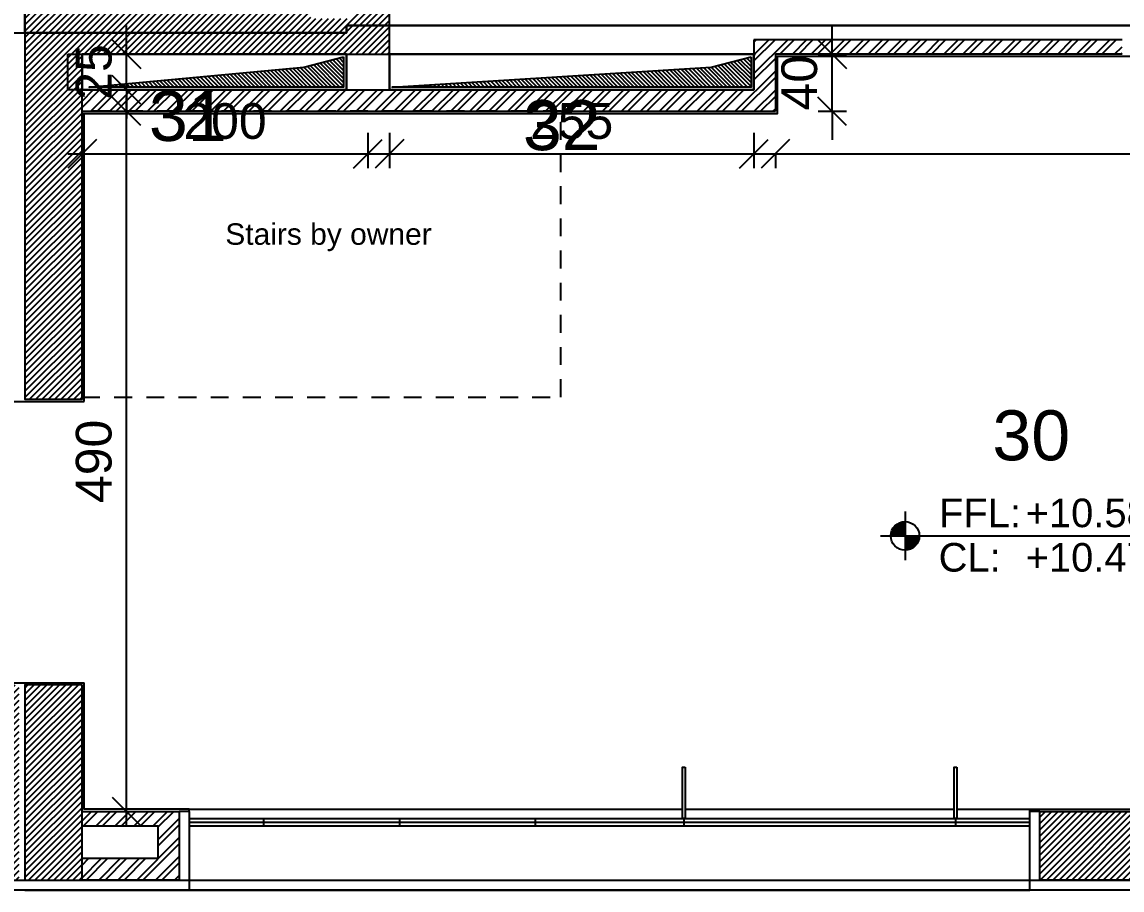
# Model space of a CAD drawing. Header units: inches. Extents: x -0.1 to 45.6, y -3.9 to 61.5.
# Drawn here: x 27.35 to 35.04, y 6.96 to 13.03 of the extents above; entities that cross this region are included whole.
import ezdxf
from ezdxf.enums import TextEntityAlignment as Align

# ---------------------------------------------------------------- set-up
doc = ezdxf.new("R2010")
doc.units = ezdxf.units.IN
doc.header["$MEASUREMENT"] = 0
doc.header["$PDMODE"] = 35
doc.header["$PDSIZE"] = 0.3
doc.linetypes.add('S-1ST$0$HIDDEN2', pattern=[0.1875, 0.125, -0.0625])
doc.layers.get('0').update_dxf_attribs({"linetype": 'CONTINUOUS'})
doc.layers.get('DEFPOINTS').update_dxf_attribs({"linetype": 'CONTINUOUS'})
for name, color, linetype in [('A-ALU', 9, 'CONTINUOUS'), ('A-ANNO-LEVL', 3, 'CONTINUOUS'), ('A-AREAS', 6, 'CONTINUOUS'), ('A-AREAS-TXT', 6, 'CONTINUOUS'), ('a-dim', 3, 'CONTINUOUS'), ('A-HATCH-CONC', 8, 'CONTINUOUS'), ('A-HATCH-WALL', 8, 'CONTINUOUS'), ('A-PLASTER', 8, 'CONTINUOUS'), ('A-PROJECTION', 9, 'CONTINUOUS'), ('a-revetement', 1, 'CONTINUOUS'), ('a-shaft', 251, 'CONTINUOUS'), ('a-text-red', 10, 'CONTINUOUS'), ('A-WALL', 4, 'CONTINUOUS'), ('S-1ST$0$A-SHAFT 1ST', 8, 'CONTINUOUS'), ('S-1ST$0$A-STR 1ST', 2, 'CONTINUOUS'), ('S-1ST$0$S-SLAB LIMIT 1ST', 1, 'CONTINUOUS')]:
    doc.layers.add(name, color=color, linetype=linetype)
doc.styles.add('A100-STEXT', font='ARIAL.TTF', dxfattribs={"height": 0.25})
doc.styles.add('BLOCK', font='ARIAL.TTF', dxfattribs={"width": 0.8, "height": 0.25})
doc.dimstyles.new('A100-DIM', dxfattribs={"dimtxt": 0.25, "dimasz": 0.2, "dimexe": 0.1, "dimexo": 0.3, "dimgap": 0.1, "dimtad": 1, "dimlfac": 100, "dimrnd": 0.5, "dimdsep": 46, "dimtxsty": 'A100-STEXT', "dimblk1": 'OBLIQUE', "dimblk2": 'OBLIQUE', "dimsah": 1, "dimcen": -0.05, "dimdle": 0.1, "dimclrd": 15, "dimclre": 15, "dimclrt": 256, "dimadec": 0, "dimazin": 0, "dimtfac": 0.28, "dimtix": 1, "dimtmove": 2, "dimatfit": 3, "dimldrblk": 'OBLIQUE', "dimfxl": 0, "dimtolj": 1, "dimarcsym": 0})
pattern_1 = [(45, (-2e-10, -0.04382), (-0.06629126, 0.06629126), []), (45, (0.04419, -0.04382), (-0.06629126, 0.06629126), [])]
pattern_2 = [(45, (1.978368, 18.556132), (-0.022097087, 0.022097087), [])]

# ---------------------------------------------------------------- blocks, each defined once
blk = doc.blocks.new('LVTAG_P')
for p, q in [((0, 0.002132), (0, -0.002132)), ((-0.002132, 0), (0.021132, 0))]:
    blk.add_line(p, q)
at = {"const_width": 0.00125}
for points in [[(0, 0.000625, 0.414214), (-0.000625, 0, 1)], [(0, -0.000625, 0.414214), (0.000625, 0, 1)]]:
    blk.add_lwpolyline(points, format="xyb", dxfattribs=at)
blk.add_circle((0, 0), 0.00125)
at = {"style": 'BLOCK'}
for s, p in [('FFL:', (0.00297, 0.000756)), ('CL:', (0.002938, -0.003124))]:
    blk.add_text(s, height=0.0025, dxfattribs=at).set_placement(p)
for p in [(0.010543, 0.000759), (0.010543, -0.003129)]:
    blk.add_attdef('+00.00', p, '', height=0.0025, dxfattribs=at)
blk = doc.blocks.new('_OBLIQUE')
at = {"color": 0, "linetype": 'ByBlock'}
blk.add_line((-0.5, -0.5), (0.5, 0.5), dxfattribs=at)
blk = doc.blocks.new('*D108')
at = {"layer": 'a-dim', "color": 15, "lineweight": -2}
for p, q in [((28.0793, 12.8061), (28.0793, 13.0061)), ((28.0684, 12.8061), (28.1793, 12.8061)), ((28.0793, 12.5561), (28.0793, 12.8061)), ((28.0684, 12.5561), (28.1793, 12.5561)), ((28.0793, 12.5561), (28.0793, 12.3561))]:
    blk.add_line(p, q, dxfattribs=at)
at = {"layer": 'DEFPOINTS', "color": 0}
for p in [(27.7684, 12.8061), (28.0793, 12.8061), (27.7684, 12.5561)]:
    blk.add_point(p, dxfattribs=at)
at = {"layer": 'a-dim', "color": 15, "lineweight": -2, "xscale": 0.2, "yscale": 0.2, "zscale": 0.2}
for p, rotation in [((28.0793, 12.8061), 270), ((28.0793, 12.5561), 90)]:
    blk.add_blockref('_OBLIQUE', p, dxfattribs=dict(at, rotation=rotation))
at = {"layer": 'a-dim', "insert": (27.8516, 12.6811), "char_height": 0.25, "attachment_point": 5, "rotation": 90, "style": 'A100-STEXT'}
blk.add_mtext('\\A1;25', dxfattribs=at)
blk = doc.blocks.new('*D109')
at = {"layer": 'a-dim', "color": 15, "lineweight": -2}
for p, q in [((27.7684, 12.2561), (27.7684, 12.0086)), ((29.7684, 12.2561), (29.7684, 12.0086)), ((27.6684, 12.1086), (29.8684, 12.1086))]:
    blk.add_line(p, q, dxfattribs=at)
at = {"layer": 'DEFPOINTS', "color": 0}
for p in [(27.7684, 12.5561), (29.7684, 12.5561), (29.7684, 12.1086)]:
    blk.add_point(p, dxfattribs=at)
at = {"layer": 'a-dim', "color": 15, "lineweight": -2, "xscale": 0.2, "yscale": 0.2, "zscale": 0.2, "rotation": 180}
blk.add_blockref('_OBLIQUE', (27.7684, 12.1086), dxfattribs=at)
at = {"layer": 'a-dim', "color": 15, "lineweight": -2, "xscale": 0.2, "yscale": 0.2, "zscale": 0.2}
blk.add_blockref('_OBLIQUE', (29.7684, 12.1086), dxfattribs=at)
at = {"layer": 'a-dim', "insert": (28.7684, 12.3363), "char_height": 0.25, "attachment_point": 5, "style": 'A100-STEXT'}
blk.add_mtext('\\A1;200', dxfattribs=at)
blk = doc.blocks.new('*D110')
at = {"layer": 'a-dim', "color": 15, "lineweight": -2}
for p, q in [((29.9184, 12.2561), (29.9184, 12.0086)), ((32.4684, 12.2561), (32.4684, 12.0086)), ((29.8184, 12.1086), (32.5684, 12.1086))]:
    blk.add_line(p, q, dxfattribs=at)
at = {"layer": 'DEFPOINTS', "color": 0}
for p in [(29.9184, 12.5561), (32.4684, 12.5561), (32.4684, 12.1086)]:
    blk.add_point(p, dxfattribs=at)
at = {"layer": 'a-dim', "color": 15, "lineweight": -2, "xscale": 0.2, "yscale": 0.2, "zscale": 0.2, "rotation": 180}
blk.add_blockref('_OBLIQUE', (29.9184, 12.1086), dxfattribs=at)
at = {"layer": 'a-dim', "color": 15, "lineweight": -2, "xscale": 0.2, "yscale": 0.2, "zscale": 0.2}
blk.add_blockref('_OBLIQUE', (32.4684, 12.1086), dxfattribs=at)
at = {"layer": 'a-dim', "insert": (31.1934, 12.3363), "char_height": 0.25, "attachment_point": 5, "style": 'A100-STEXT'}
blk.add_mtext('\\A1;255', dxfattribs=at)
blk = doc.blocks.new('*D111')
at = {"layer": 'a-dim', "color": 15, "lineweight": -2}
for p, q in [((41.5234, 12.4911), (41.5234, 12.0086)), ((32.5184, 12.1086), (41.6234, 12.1086)), ((32.6184, 12.1061), (32.6184, 12.0086))]:
    blk.add_line(p, q, dxfattribs=at)
at = {"layer": 'DEFPOINTS', "color": 0}
for p in [(41.5234, 12.7911), (32.6184, 12.4061), (41.5234, 12.1086)]:
    blk.add_point(p, dxfattribs=at)
at = {"layer": 'a-dim', "color": 15, "lineweight": -2, "xscale": 0.2, "yscale": 0.2, "zscale": 0.2, "rotation": 180}
blk.add_blockref('_OBLIQUE', (32.6184, 12.1086), dxfattribs=at)
at = {"layer": 'a-dim', "color": 15, "lineweight": -2, "xscale": 0.2, "yscale": 0.2, "zscale": 0.2}
blk.add_blockref('_OBLIQUE', (41.5234, 12.1086), dxfattribs=at)
at = {"layer": 'a-dim', "insert": (37.0709, 12.3363), "char_height": 0.25, "attachment_point": 5, "style": 'A100-STEXT'}
blk.add_mtext('\\A1;890.5', dxfattribs=at)
blk = doc.blocks.new('*D112')
at = {"layer": 'a-dim', "color": 15, "lineweight": -2}
for p, q in [((33.0151, 12.8061), (33.0151, 13.0061)), ((32.9184, 12.8061), (33.1151, 12.8061)), ((33.0151, 12.4061), (33.0151, 12.8061)), ((32.9184, 12.4061), (33.1151, 12.4061)), ((33.0151, 12.4061), (33.0151, 12.2061))]:
    blk.add_line(p, q, dxfattribs=at)
at = {"layer": 'DEFPOINTS', "color": 0}
for p in [(32.6184, 12.8061), (33.0151, 12.8061), (32.6184, 12.4061)]:
    blk.add_point(p, dxfattribs=at)
at = {"layer": 'a-dim', "color": 15, "lineweight": -2, "xscale": 0.2, "yscale": 0.2, "zscale": 0.2}
for p, rotation in [((33.0151, 12.8061), 270), ((33.0151, 12.4061), 90)]:
    blk.add_blockref('_OBLIQUE', p, dxfattribs=dict(at, rotation=rotation))
at = {"layer": 'a-dim', "insert": (32.7874, 12.6061), "char_height": 0.25, "attachment_point": 5, "rotation": 90, "style": 'A100-STEXT'}
blk.add_mtext('\\A1;40', dxfattribs=at)
blk = doc.blocks.new('*D243')
at = {"layer": 'a-dim', "color": 15, "lineweight": -2}
for p, q in [((28.0793, 7.4061), (28.0793, 12.5061)), ((28.0684, 12.4061), (28.1793, 12.4061)), ((28.1684, 7.5061), (28.1793, 7.5061))]:
    blk.add_line(p, q, dxfattribs=at)
at = {"layer": 'DEFPOINTS', "color": 0}
for p in [(27.7684, 12.4061), (28.0793, 12.4061), (27.8684, 7.5061)]:
    blk.add_point(p, dxfattribs=at)
at = {"layer": 'a-dim', "color": 15, "lineweight": -2, "xscale": 0.2, "yscale": 0.2, "zscale": 0.2}
for p, rotation in [((28.0793, 12.4061), 90), ((28.0793, 7.5061), 270)]:
    blk.add_blockref('_OBLIQUE', p, dxfattribs=dict(at, rotation=rotation))
at = {"layer": 'a-dim', "insert": (27.8516, 9.9561), "char_height": 0.25, "attachment_point": 5, "rotation": 90, "style": 'A100-STEXT'}
blk.add_mtext('\\A1;490', dxfattribs=at)

msp = doc.modelspace()

# ---------------------------------------------------------------- hatches: boundary and pattern name
at = {"layer": 'A-HATCH-CONC'}
h = msp.add_hatch(dxfattribs=at)
h.set_pattern_fill('ANSI31', color=256, scale=0.25, style=0)
h.set_pattern_definition(pattern_2)
h.paths.add_polyline_path([(32.69337, 17.10613), (32.44337, 17.10613), (32.44337, 17.00613), (27.76837, 17.00613), (27.76837, 20.28613), (27.43837, 20.28613), (27.36837, 20.28613), (27.36837, 10.39113), (27.76837, 10.39113), (27.76837, 12.80613), (29.91837, 12.80613), (29.91837, 13.45613), (29.66837, 13.45613), (29.66837, 13.05613), (29.36837, 13.05613), (29.36837, 13.10613), (27.76837, 13.10613), (27.76837, 16.60613), (29.36837, 16.60613), (29.36837, 16.65613), (29.66837, 16.65613), (29.66837, 16.25613), (29.91837, 16.25613), (29.91837, 16.60613), (32.69337, 16.60613)])
h = msp.add_hatch(dxfattribs=at)
h.set_pattern_fill('ANSI31', color=256, scale=0.25, style=0)
h.set_pattern_definition(pattern_2)
h.paths.add_polyline_path([(27.32837, 8.39113), (26.92837, 8.39113), (26.92837, 7.32613), (25.34873, 7.32613), (23.42837, 7.588), (23.42837, 8.50613), (23.02837, 8.50613), (23.02837, 7.33977), (25.32837, 7.02613), (27.32837, 7.02613)])
h.paths.add_polyline_path([(27.76837, 8.39113), (27.36837, 8.39113), (27.36837, 7.02613), (27.76837, 7.02613)])
h = msp.add_hatch(dxfattribs=at)
h.set_pattern_fill('ANSI31', color=256, scale=0.25, style=0)
h.set_pattern_definition([(45, (-9e-11, -0.043868), (-0.022097087, 0.022097087), [])])
h.paths.add_polyline_path([(35.86837, 7.50613), (34.46837, 7.50613), (34.46837, 7.02613), (35.86837, 7.02613)])
at = {"layer": 'A-HATCH-WALL'}
h = msp.add_hatch(dxfattribs=at)
h.set_pattern_fill('ANSI32', color=256, scale=0.25, style=0)
h.set_pattern_definition(pattern_1)
h.paths.add_polyline_path([(32.61837, 12.80618), (35.04337, 12.80618), (35.04337, 12.90618), (32.46837, 12.90618), (32.46837, 12.55618), (27.76837, 12.55618), (27.76837, 12.40618), (32.61837, 12.40618)])
h = msp.add_hatch(dxfattribs=at)
h.set_pattern_fill('ANSI32', color=256, scale=0.25, style=0)
h.set_pattern_definition(pattern_1)
h.paths.add_polyline_path([(28.44837, 7.50618), (27.76837, 7.50618), (27.76837, 7.40618), (28.29837, 7.40618), (28.29837, 7.17618), (27.76837, 7.17618), (27.76837, 7.02618), (28.44837, 7.02618)])
at = {"layer": 'a-shaft'}
h = msp.add_hatch(dxfattribs=at)
h.set_pattern_fill('_USER,_O', color=256, scale=0.02, angle=315, pattern_type=0)
h.set_pattern_definition([(315, (-338376.596732, -23743.415584), (0.0141421356237, 0.0141421356237), [])])
h.paths.add_polyline_path([(29.59837, 12.57613), (29.59837, 12.78613), (29.31983, 12.71581), (27.81837, 12.57613)])
h = msp.add_hatch(dxfattribs=at)
h.set_pattern_fill('_USER,_O', color=256, scale=0.02, angle=315, pattern_type=0)
h.set_pattern_definition([(315, (-338373.746732, -23743.415584), (0.0141421356237, 0.0141421356237), [])])
h.paths.add_polyline_path([(32.44837, 12.57613), (32.44837, 12.78613), (32.16983, 12.71581), (29.93837, 12.57613)])

# ---------------------------------------------------------------- linework, layer by layer
at = {"layer": 'A-ALU'}
for p, q in [((28.51837, 7.45613), (34.39837, 7.45613)), ((28.51837, 7.43113), (34.39837, 7.43113)), ((28.51837, 7.40613), (34.39837, 7.40613)), ((29.03837, 7.45613), (29.03837, 7.40613)), ((29.98837, 7.45613), (29.98837, 7.40613)), ((30.93837, 7.45613), (30.93837, 7.40613)), ((31.97837, 7.45613), (31.97837, 7.40613)), ((33.87837, 7.45613), (33.87837, 7.40613))]:
    msp.add_line(p, q, dxfattribs=at)
for points in [[(31.98837, 7.81613), (31.98837, 7.45613), (31.96837, 7.45613), (31.96837, 7.81613)], [(33.88837, 7.81613), (33.88837, 7.45613), (33.86837, 7.45613), (33.86837, 7.81613)]]:
    msp.add_lwpolyline(points, close=True, dxfattribs=at)
at = {"layer": 'A-AREAS'}
for points in [[(26.85837, 20.13613), (32.56837, 20.13613), (32.56837, 20.13613), (32.56837, 20.13613), (32.56837, 16.85613), (41.85837, 16.85613), (41.85837, 14.10613), (41.85837, 13.85613), (41.90837, 13.85613), (41.90837, 13.00613), (32.59337, 13.00613), (32.59337, 13.00613), (29.61837, 13.00613), (29.61837, 12.95613), (27.36837, 12.95613), (27.36837, 18.67613), (26.85837, 18.67613)], [(27.24837, 6.95613), (27.24837, 12.95613), (29.61837, 12.95613), (29.61837, 13.00613), (32.59337, 13.00613), (32.59337, 13.00613), (41.90837, 13.00613), (41.90837, 6.95613)], [(27.66837, 12.80613), (29.61837, 12.80613), (29.61837, 12.55613), (27.66837, 12.55613)], [(29.91837, 12.80613), (32.46837, 12.80613), (32.46837, 12.55613), (29.91837, 12.55613)]]:
    msp.add_lwpolyline(points, close=True, dxfattribs=at)
at = {"layer": 'A-PLASTER'}
for p, q in [((26.91337, 10.37613), (27.78337, 10.37613)), ((26.91337, 8.40613), (27.78337, 8.40613))]:
    msp.add_line(p, q, dxfattribs=at)
for points in [[(27.78337, 10.37613), (27.78337, 12.39113), (32.63337, 12.39113), (32.63337, 12.79113), (41.52337, 12.79113), (41.52337, 10.75613), (41.53837, 10.75613)], [(28.51837, 7.50613), (28.51837, 7.52113), (27.78337, 7.52113), (27.78337, 8.40613)], [(34.39837, 7.50613), (34.39837, 7.52113), (35.93837, 7.52113), (35.93837, 7.50613)]]:
    msp.add_lwpolyline(points, dxfattribs=at)
at = {"layer": 'A-PROJECTION', "ltscale": 4}
msp.add_line((29.93337, 12.80613), (32.47837, 12.80613), dxfattribs=at)
at = {"layer": 'A-PROJECTION'}
for p, q in [((28.51837, 7.52113), (31.96837, 7.52113)), ((31.98837, 7.52113), (33.86837, 7.52113)), ((33.88837, 7.52113), (34.39837, 7.52113)), ((28.51837, 6.95613), (34.39837, 6.95613))]:
    msp.add_line(p, q, dxfattribs=at)
at = {"layer": 'a-revetement'}
for p, q in [((28.51837, 7.50613), (28.44837, 7.50613)), ((28.51837, 7.50613), (28.51837, 6.95613)), ((34.39837, 6.95613), (34.39837, 7.50613)), ((34.46837, 7.50613), (34.39837, 7.50613)), ((27.36837, 6.95613), (28.51837, 6.95613)), ((35.93837, 6.95613), (34.39837, 6.95613))]:
    msp.add_line(p, q, dxfattribs=at)
at = {"layer": 'a-shaft'}
for points in [[(29.59837, 12.78613), (29.59837, 12.57613), (27.81837, 12.57613), (29.31983, 12.71581), (29.59837, 12.78613)], [(32.44837, 12.78613), (32.44837, 12.57613), (29.93837, 12.57613), (32.16983, 12.71581), (32.44837, 12.78613)]]:
    msp.add_lwpolyline(points, dxfattribs=at)
at = {"layer": 'A-WALL'}
for p, q in [((35.04337, 12.90613), (32.46837, 12.90613)), ((32.46837, 12.90613), (32.46837, 12.55613)), ((35.04337, 12.80613), (32.61837, 12.80613)), ((32.61837, 12.80613), (32.61837, 12.40613)), ((27.76837, 12.55613), (32.46837, 12.55613)), ((27.76837, 12.40613), (32.61837, 12.40613))]:
    msp.add_line(p, q, dxfattribs=at)
for points in [[(27.76837, 7.50613), (28.44837, 7.50613), (28.44837, 7.02613), (27.76837, 7.02613)], [(27.76837, 7.40613), (28.29837, 7.40613), (28.29837, 7.17613), (27.76837, 7.17613)]]:
    msp.add_lwpolyline(points, dxfattribs=at)
at = {"layer": 'S-1ST$0$A-SHAFT 1ST'}
for points in [[(27.76837, 12.55613), (29.61837, 12.55613), (29.61837, 12.80613), (27.76837, 12.80613)], [(29.91837, 12.55613), (32.46837, 12.55613), (32.46837, 12.80613), (29.91837, 12.80613)]]:
    msp.add_lwpolyline(points, close=True, dxfattribs=at)
at = {"layer": 'S-1ST$0$A-SHAFT 1ST', "linetype": 'S-1ST$0$HIDDEN2'}
msp.add_lwpolyline([(27.76837, 12.40613), (27.76837, 10.40613), (31.11837, 10.40613), (31.11837, 12.40613)], close=True, dxfattribs=at)
at = {"layer": 'S-1ST$0$A-STR 1ST'}
for points in [[(32.69337, 17.10613), (32.44337, 17.10613), (32.44337, 17.00613), (27.76837, 17.00613), (27.76837, 20.28613), (27.43837, 20.28613), (27.36837, 20.28613), (27.36837, 10.39113), (27.76837, 10.39113), (27.76837, 12.80613), (29.91837, 12.80613), (29.91837, 16.60613), (32.69337, 16.60613)], [(27.76837, 8.39113), (27.36837, 8.39113), (27.36837, 7.02613), (27.76837, 7.02613)], [(34.46837, 7.50613), (35.86837, 7.50613), (35.86837, 7.02613), (34.46837, 7.02613)]]:
    msp.add_lwpolyline(points, close=True, dxfattribs=at)
at = {"layer": 'S-1ST$0$S-SLAB LIMIT 1ST'}
msp.add_lwpolyline([(15.77837, 8.00613), (23.02837, 8.00613), (23.02837, 7.33977), (25.32837, 7.02613), (41.83837, 7.02613), (41.83837, 13.78613), (41.78837, 13.78613), (41.78837, 16.95613), (41.83837, 16.95613), (41.83837, 18.55613), (39.11837, 18.55613), (39.11837, 22.10613), (41.83837, 22.10613), (41.83837, 31.69613)], dxfattribs=at)

# ---------------------------------------------------------------- block references
at = {"layer": 'A-ANNO-LEVL'}
ref = msp.add_blockref('LVTAG_P', (33.52543, 9.43462), dxfattribs=dict(at, xscale=80, yscale=80, zscale=80))
ref.add_attrib('+00.00', '+10.58', (34.36885, 9.49533), dxfattribs={"layer": '0', "height": 0.2, "rotation": 360, "style": 'BLOCK'})
ref.add_attrib('+00.00', '+10.47', (34.36885, 9.18432), dxfattribs={"layer": '0', "height": 0.2, "rotation": 360, "style": 'BLOCK'})

# ---------------------------------------------------------------- texts
at = {"layer": 'A-AREAS-TXT', "style": 'A100-STEXT'}
for s, p in [('31', (28.50832, 12.19864)), ('32', (31.12437, 12.13408)), ('30', (34.40885, 9.96332))]:
    msp.add_text(s, height=0.35, dxfattribs=at).set_placement(p, align=Align.CENTER)
at = {"layer": 'a-text-red', "insert": (29.4925, 11.62186), "char_height": 0.15, "width": 7.586, "attachment_point": 2, "style": 'A100-STEXT'}
msp.add_mtext('Stairs by owner', dxfattribs=at)

# ---------------------------------------------------------------- dimensions: what is measured, and where the dimension line sits
at = {"layer": 'a-dim'}
for base, p1, p2, picture, middle in [((28.07929, 12.80613), (27.76837, 12.55613), (27.76837, 12.80613), '*D108', (27.85165, 12.68113)), ((33.01507, 12.80613), (32.61837, 12.40613), (32.61837, 12.80613), '*D112', (32.78743, 12.60613)), ((28.07929, 12.40613), (27.86837, 7.50613), (27.76837, 12.40613), '*D243', (27.85165, 9.95613))]:
    dim = msp.add_linear_dim(base=base, p1=p1, p2=p2, angle=90, dimstyle='A100-DIM', dxfattribs=at)
    dim.commit()
    dim.dimension.update_dxf_attribs({"geometry": picture, "text_midpoint": middle})
for base, p1, p2, picture, middle in [((41.52337, 12.10861), (32.61837, 12.40613), (41.52337, 12.79113), '*D111', (37.07087, 12.33626)), ((29.76837, 12.10861), (27.76837, 12.55613), (29.76837, 12.55613), '*D109', (28.76837, 12.33626)), ((32.46837, 12.10861), (29.91837, 12.55613), (32.46837, 12.55613), '*D110', (31.19337, 12.33626))]:
    dim = msp.add_linear_dim(base=base, p1=p1, p2=p2, dimstyle='A100-DIM', dxfattribs=at)
    dim.commit()
    dim.dimension.update_dxf_attribs({"geometry": picture, "text_midpoint": middle})

doc.saveas('drawing.dxf')
